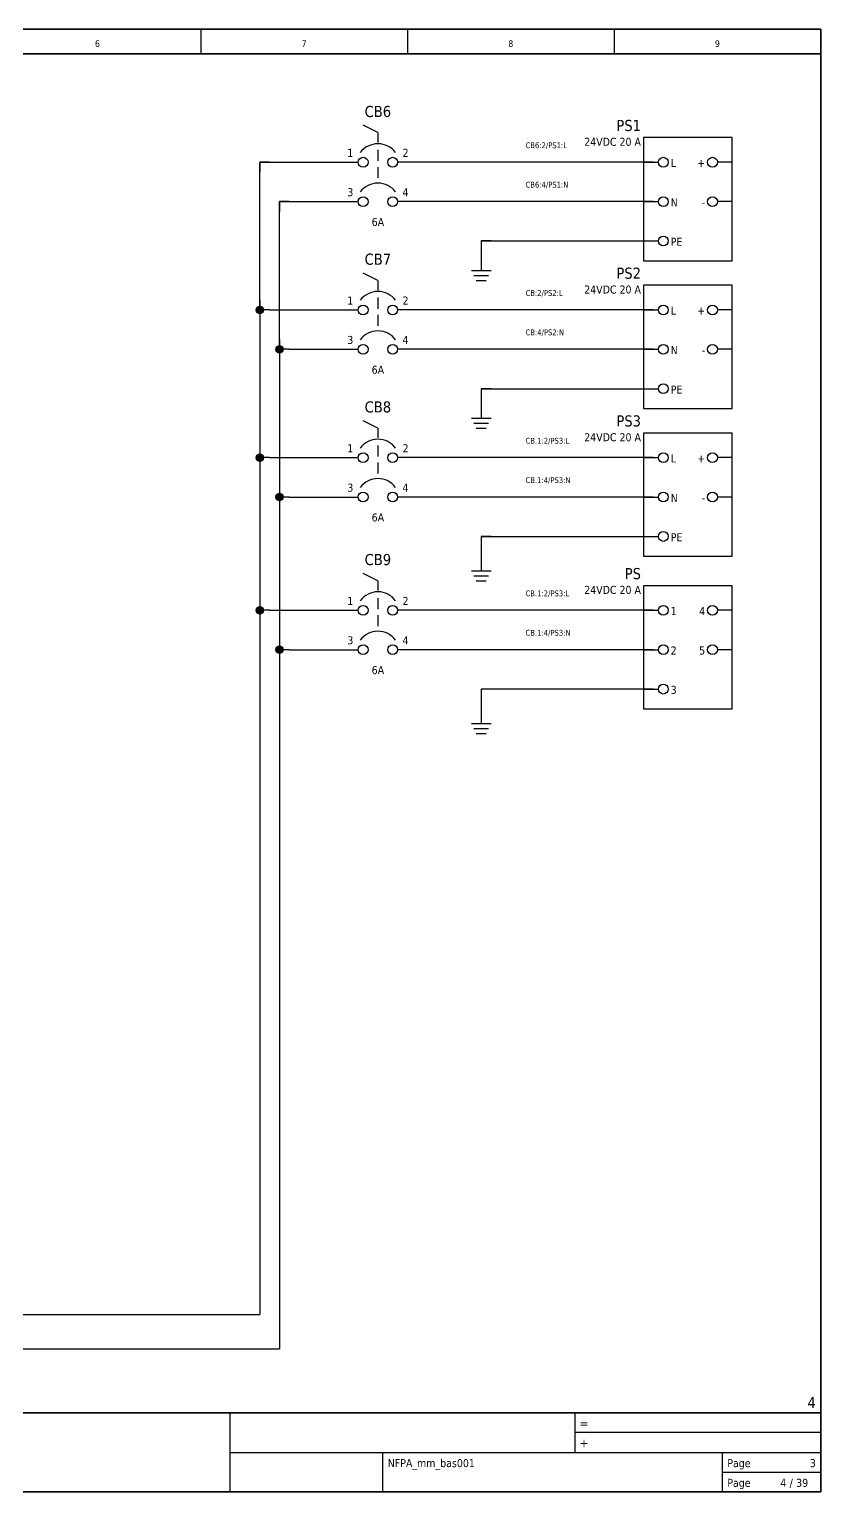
# Model space of a CAD drawing. Header units: millimetres. Extents: x 0 to 420, y 0 to 297.
# Drawn here: x 259.1 to 420, y 0 to 297 of the extents above; entities that cross this region are included whole.
import ezdxf
from ezdxf.enums import TextEntityAlignment as Align

# ---------------------------------------------------------------- set-up
doc = ezdxf.new("R2010")
doc.units = ezdxf.units.MM
for name, color, linetype, lineweight in [('EPLAN201', 7, 'Continuous', 35), ('EPLAN300', 5, 'Continuous', 25), ('EPLAN302', 5, 'Continuous', 25), ('EPLAN305', 5, 'Continuous', 25), ('EPLAN311', 7, 'Continuous', 25), ('EPLAN400', 5, 'Continuous', 35), ('EPLAN405', 7, 'Continuous', 25), ('EPLAN420', 7, 'Continuous', 35), ('EPLAN421', 5, 'Continuous', 35), ('EPLAN440', 73, 'Continuous', 35), ('EPLAN451', 7, 'Continuous', 35), ('EPLAN452', 7, 'Continuous', 35), ('EPLAN453', 7, 'Continuous', 35), ('EPLAN500', 7, 'Continuous', 35), ('EPLAN501', 7, 'Continuous', 35), ('EPLAN502', 7, 'Continuous', 35), ('EPLAN503', 7, 'Continuous', 35), ('EPLAN504', 7, 'Continuous', 35), ('EPLAN512', 3, 'Continuous', 35), ('EPLAN542', 1, 'Continuous', 25)]:
    doc.layers.add(name, color=color, linetype=linetype, lineweight=lineweight)
doc.styles.add('Tahoma', font='')
doc.styles.get('Tahoma').set_extended_font_data('Tahoma')

# ---------------------------------------------------------------- blocks, each defined once
blk = doc.blocks.new('EPLFRAME')
at = {"layer": 'EPLAN201', "linetype": 'Continuous', "lineweight": 25, "ltscale": 4}
for p, q in [((294, 297), (294, 292)), ((336, 297), (336, 292)), ((378, 297), (378, 292)), ((300, 0), (300, 16)), ((370, 16), (370, 8)), ((420, 12), (370, 12)), ((300, 8), (420, 8)), ((331, 0), (331, 8)), ((400, 0), (400, 8)), ((400, 4), (420, 4))]:
    blk.add_line(p, q, dxfattribs=at)
at = {"layer": 'EPLAN201', "linetype": 'Continuous', "lineweight": 35, "ltscale": 4}
for p, q in [((0, 292), (420, 292)), ((0, 16), (420, 16))]:
    blk.add_line(p, q, dxfattribs=at)
blk.add_lwpolyline([(0, 0), (420, 0), (420, 297), (0, 297)], close=True, dxfattribs=at)
at = {"layer": 'EPLAN201', "color": 7, "style": 'Tahoma'}
for s, height, p in [('=', 1.81, (371, 13)), ('+', 1.81, (371, 9)), ('Page', 1.625, (401, 5)), ('Page', 1.625, (401, 1))]:
    blk.add_text(s, height=height, dxfattribs=at).set_placement(p)
blk.add_text('/', height=1.63, dxfattribs=at).set_placement((414, 1), align=Align.CENTER)
at = {"layer": 'EPLAN451', "color": 7, "style": 'Tahoma'}
for tag, p, height in [('14_10014', (101, 12), 2.26), ('14_10015', (185, 12), 2.26), ('14_10011', (101, 5), 2.26), ('14_10013', (332, 5), 1.63), ('14_10151', (73, 1), 1.63), ('14_10300', (415, 1), 1.63)]:
    blk.add_attdef(tag, p, '', height=height, dxfattribs=at)
blk.add_attdef('4_25020', text='', height=1.63, dxfattribs=at).set_placement((413, 1), align=Align.RIGHT)
at = {"layer": 'EPLAN452', "color": 7, "style": 'Tahoma'}
for tag, p, height in [('4_11041', (1, 17), 2.26), ('4_11071[1]', (1, 13), 1.63), ('4_11074[1]', (21, 13), 1.63), ('4_11070[1]', (41, 13), 1.63), ('4_11024', (73, 13), 1.63), ('4_11011', (231, 12), 2.26), ('4_11030', (301, 12), 2.26), ('4_20132_1001', (374, 13), 1.63), ('4_11071[2]', (1, 9), 1.63), ('4_11074[2]', (21, 9), 1.63), ('4_11070[2]', (41, 9), 1.63), ('4_11022', (73, 9), 1.63), ('4_20134_1001', (374, 9), 1.63), ('4_11071[3]', (1, 5), 1.63), ('4_11074[3]', (21, 5), 1.63), ('4_11070[3]', (41, 5), 1.63), ('4_11080', (73, 5), 1.63), ('4_11059', (301, 5), 1.63)]:
    blk.add_attdef(tag, p, '', height=height, dxfattribs=at)
for tag, height, p in [('4_11040', 2.26, (419, 17)), ('4_11000', 1.63, (419, 5)), ('4_11085', 1.63, (141, 1)), ('4_11086', 1.63, (183, 1))]:
    blk.add_attdef(tag, text='', height=height, dxfattribs=at).set_placement(p, align=Align.RIGHT)
at = {"layer": 'EPLAN453', "color": 7, "style": 'Tahoma'}
for tag, p in [('53_19005_1', (21, 293)), ('53_19005', (63, 293)), ('53_19005_8', (105, 293)), ('53_19005_6', (147, 293)), ('53_19005_7', (189, 293)), ('53_19005_9', (231, 293)), ('53_19005_3', (273, 293)), ('53_19005_2', (315, 293)), ('53_19005_4', (357, 293)), ('53_19005_5', (399, 293))]:
    blk.add_attdef(tag, text='', height=1.35, dxfattribs=at).set_placement(p, align=Align.BOTTOM_CENTER)
blk = doc.blocks.new('EPLSYM_LibrarySPECIAL_Symbol17_Variant1_Placement1')
at = {"layer": 'EPLAN302', "lineweight": 25, "ltscale": 4}
blk.add_line((-4, 0), (-1, 0), dxfattribs=at)
blk.add_circle((0, 0), 1, dxfattribs=at)
at = {"layer": 'EPLAN420', "color": 7, "style": 'Tahoma'}
blk.add_attdef('17_20036', text='', height=1.6254, dxfattribs=at).set_placement((1.5, -0.16254), align=Align.MIDDLE_LEFT)
blk = doc.blocks.new('EPLSYM_LibrarySPECIAL_Symbol0_Variant0_Placement1')
at = {"layer": 'EPLAN305', "lineweight": 25, "ltscale": 4}
blk.add_lwpolyline([(0, -25), (18, -25), (18, 0), (0, 0)], close=True, dxfattribs=at)
at = {"layer": 'EPLAN400', "color": 5, "style": 'Tahoma'}
blk.add_attdef('17_20010', text='', height=2.2575, dxfattribs=at).set_placement((-1.5, -0.9515), align=Align.TOP_RIGHT)
at = {"layer": 'EPLAN440', "color": 73, "style": 'Tahoma'}
blk.add_attdef('17_20300', text='', height=1.6254, dxfattribs=at).set_placement((-1.5, -4.57508), align=Align.TOP_RIGHT)
at = {"layer": 'EPLAN500', "color": 7, "style": 'Tahoma'}
blk.add_attdef('17_20027', text='', height=1.6254, dxfattribs=at).set_placement((-1.5, -7.27508), align=Align.TOP_RIGHT)
at = {"layer": 'EPLAN501', "color": 7, "style": 'Tahoma'}
blk.add_attdef('17_20011', text='', height=1.6254, dxfattribs=at).set_placement((-1.5, -12.67508), align=Align.TOP_RIGHT)
at = {"layer": 'EPLAN502', "color": 7, "style": 'Tahoma'}
blk.add_attdef('17_20025', text='', height=1.6254, dxfattribs=at).set_placement((-1.5, -15.37508), align=Align.TOP_RIGHT)
at = {"layer": 'EPLAN503', "color": 7, "style": 'Tahoma'}
blk.add_attdef('17_20024', text='', height=1.6254, dxfattribs=at).set_placement((-1.5, -18.07508), align=Align.TOP_RIGHT)
at = {"layer": 'EPLAN504', "color": 7, "style": 'Tahoma'}
blk.add_attdef('17_20901[1]', text='', height=1.6254, dxfattribs=at).set_placement((-1.5, -9.97508), align=Align.TOP_RIGHT)
blk = doc.blocks.new('EPLSYM_LibrarySPECIAL_Symbol17_Variant3_Placement1')
at = {"layer": 'EPLAN302', "lineweight": 25, "ltscale": 4}
blk.add_line((4, 0), (1, 0), dxfattribs=at)
blk.add_circle((0, 0), 1, dxfattribs=at)
at = {"layer": 'EPLAN420', "color": 7, "style": 'Tahoma'}
blk.add_attdef('17_20036', text='', height=1.6254, dxfattribs=at).set_placement((-1.5, -0.16254), align=Align.MIDDLE_RIGHT)
at = {"layer": 'EPLAN421', "color": 5, "style": 'Tahoma'}
blk.add_attdef('17_20039', text='', height=1.1739, dxfattribs=at).set_placement((3, 1), align=Align.BOTTOM_RIGHT)
blk = doc.blocks.new('EPLSYM_LibrarySPECIAL_Symbol0_Variant0_Placement1_1')
at = {"layer": 'EPLAN305', "lineweight": 25, "ltscale": 4}
blk.add_lwpolyline([(0, -25), (18, -25), (18, 0), (0, 0)], close=True, dxfattribs=at)
at = {"layer": 'EPLAN400', "color": 5, "style": 'Tahoma'}
blk.add_attdef('17_20010', text='', height=2.2575, dxfattribs=at).set_placement((-1.5, -0.9515), align=Align.TOP_RIGHT)
at = {"layer": 'EPLAN440', "color": 73, "style": 'Tahoma'}
blk.add_attdef('17_20300', text='', height=1.6254, dxfattribs=at).set_placement((-1.5, -4.57508), align=Align.TOP_RIGHT)
at = {"layer": 'EPLAN500', "color": 7, "style": 'Tahoma'}
blk.add_attdef('17_20027', text='', height=1.6254, dxfattribs=at).set_placement((-1.5, -7.27508), align=Align.TOP_RIGHT)
at = {"layer": 'EPLAN501', "color": 7, "style": 'Tahoma'}
blk.add_attdef('17_20011', text='', height=1.6254, dxfattribs=at).set_placement((-1.5, -12.67508), align=Align.TOP_RIGHT)
at = {"layer": 'EPLAN502', "color": 7, "style": 'Tahoma'}
blk.add_attdef('17_20025', text='', height=1.6254, dxfattribs=at).set_placement((-1.5, -15.37508), align=Align.TOP_RIGHT)
at = {"layer": 'EPLAN503', "color": 7, "style": 'Tahoma'}
blk.add_attdef('17_20024', text='', height=1.6254, dxfattribs=at).set_placement((-1.5, -18.07508), align=Align.TOP_RIGHT)
at = {"layer": 'EPLAN504', "color": 7, "style": 'Tahoma'}
blk.add_attdef('17_20901[1]', text='', height=1.6254, dxfattribs=at).set_placement((-1.5, -9.97508), align=Align.TOP_RIGHT)
blk = doc.blocks.new('EPLSYM_LibrarySPECIAL_Symbol0_Variant0_Placement1_2')
at = {"layer": 'EPLAN305', "lineweight": 25, "ltscale": 4}
blk.add_lwpolyline([(0, -25), (18, -25), (18, 0), (0, 0)], close=True, dxfattribs=at)
at = {"layer": 'EPLAN400', "color": 5, "style": 'Tahoma'}
blk.add_attdef('17_20010', text='', height=2.2575, dxfattribs=at).set_placement((-1.5, -0.9515), align=Align.TOP_RIGHT)
at = {"layer": 'EPLAN440', "color": 73, "style": 'Tahoma'}
blk.add_attdef('17_20300', text='', height=1.6254, dxfattribs=at).set_placement((-1.5, -4.57508), align=Align.TOP_RIGHT)
at = {"layer": 'EPLAN500', "color": 7, "style": 'Tahoma'}
blk.add_attdef('17_20027', text='', height=1.6254, dxfattribs=at).set_placement((-1.5, -7.27508), align=Align.TOP_RIGHT)
at = {"layer": 'EPLAN501', "color": 7, "style": 'Tahoma'}
blk.add_attdef('17_20011', text='', height=1.6254, dxfattribs=at).set_placement((-1.5, -12.67508), align=Align.TOP_RIGHT)
at = {"layer": 'EPLAN502', "color": 7, "style": 'Tahoma'}
blk.add_attdef('17_20025', text='', height=1.6254, dxfattribs=at).set_placement((-1.5, -15.37508), align=Align.TOP_RIGHT)
at = {"layer": 'EPLAN503', "color": 7, "style": 'Tahoma'}
blk.add_attdef('17_20024', text='', height=1.6254, dxfattribs=at).set_placement((-1.5, -18.07508), align=Align.TOP_RIGHT)
at = {"layer": 'EPLAN504', "color": 7, "style": 'Tahoma'}
blk.add_attdef('17_20901[1]', text='', height=1.6254, dxfattribs=at).set_placement((-1.5, -9.97508), align=Align.TOP_RIGHT)
blk = doc.blocks.new('EPLSYM_LibrarySPECIAL_Symbol0_Variant0_Placement1_3')
at = {"layer": 'EPLAN305', "lineweight": 25, "ltscale": 4}
blk.add_lwpolyline([(0, -25), (18, -25), (18, 0), (0, 0)], close=True, dxfattribs=at)
at = {"layer": 'EPLAN400', "color": 5, "style": 'Tahoma'}
blk.add_attdef('17_20010', text='', height=2.2575, dxfattribs=at).set_placement((-1.5, -0.9515), align=Align.TOP_RIGHT)
at = {"layer": 'EPLAN440', "color": 73, "style": 'Tahoma'}
blk.add_attdef('17_20300', text='', height=1.6254, dxfattribs=at).set_placement((-1.5, -4.57508), align=Align.TOP_RIGHT)
at = {"layer": 'EPLAN500', "color": 7, "style": 'Tahoma'}
blk.add_attdef('17_20027', text='', height=1.6254, dxfattribs=at).set_placement((-1.5, -7.27508), align=Align.TOP_RIGHT)
at = {"layer": 'EPLAN501', "color": 7, "style": 'Tahoma'}
blk.add_attdef('17_20011', text='', height=1.6254, dxfattribs=at).set_placement((-1.5, -12.67508), align=Align.TOP_RIGHT)
at = {"layer": 'EPLAN502', "color": 7, "style": 'Tahoma'}
blk.add_attdef('17_20025', text='', height=1.6254, dxfattribs=at).set_placement((-1.5, -15.37508), align=Align.TOP_RIGHT)
at = {"layer": 'EPLAN503', "color": 7, "style": 'Tahoma'}
blk.add_attdef('17_20024', text='', height=1.6254, dxfattribs=at).set_placement((-1.5, -18.07508), align=Align.TOP_RIGHT)
at = {"layer": 'EPLAN504', "color": 7, "style": 'Tahoma'}
blk.add_attdef('17_20901[1]', text='', height=1.6254, dxfattribs=at).set_placement((-1.5, -9.97508), align=Align.TOP_RIGHT)
blk = doc.blocks.new('EPLSYM_LibraryNFPA_symbol_Symbol1339_Variant5_Placement1')
at = {"layer": 'EPLAN300', "lineweight": 25, "ltscale": 4}
for q in [(-3, 7.5), (0, 4)]:
    blk.add_line((0, 6), q, dxfattribs=at)
at = {"layer": 'EPLAN300', "linetype": 'Continuous', "lineweight": 25, "ltscale": 4}
for p, q in [((0, 2.5), (0, 0.25)), ((0, -1), (0, -3.2))]:
    blk.add_line(p, q, dxfattribs=at)
at = {"layer": 'EPLAN300', "lineweight": 25, "ltscale": 4}
for centre in [(-3, 0), (3, 0), (-3, -8), (3, -8)]:
    blk.add_circle(centre, 1, dxfattribs=at)
for centre in [(0, -0.75), (0, -8.75)]:
    blk.add_arc(centre, 4.5, 37, 143, dxfattribs=at)
at = {"layer": 'EPLAN400', "color": 5, "style": 'Tahoma'}
blk.add_attdef('17_20010', text='', height=2.26, dxfattribs=at).set_placement((0, 8.5), align=Align.BOTTOM_CENTER)
at = {"layer": 'EPLAN420', "color": 7, "style": 'Tahoma'}
for tag, p in [('17_20028[1]', (-5, 0.6)), ('17_20028[3]', (-5, -7.4))]:
    blk.add_attdef(tag, text='', height=1.63, dxfattribs=at).set_placement(p, align=Align.BOTTOM_RIGHT)
for tag, p in [('17_20028[2]', (5, 0.6)), ('17_20028[4]', (5, -7.4))]:
    blk.add_attdef(tag, text='', height=1.63, dxfattribs=at).set_placement(p, align=Align.BOTTOM_LEFT)
at = {"layer": 'EPLAN421', "color": 5, "style": 'Tahoma'}
for tag, p in [('17_20029[1]', (-5, -0.63)), ('17_20029[3]', (-5, -8.63))]:
    blk.add_attdef(tag, text='', height=1.17, dxfattribs=at).set_placement(p, align=Align.TOP_RIGHT)
for tag, p in [('17_20029[2]', (5, -0.63)), ('17_20029[4]', (5, -8.63))]:
    blk.add_attdef(tag, text='', height=1.17, dxfattribs=at).set_placement(p, align=Align.TOP_LEFT)
at = {"layer": 'EPLAN440', "color": 73, "style": 'Tahoma'}
blk.add_attdef('17_20300', text='', height=1.63, dxfattribs=at).set_placement((0, -22.13), align=Align.TOP_CENTER)
at = {"layer": 'EPLAN500', "color": 7, "style": 'Tahoma'}
blk.add_attdef('17_20027', text='', height=1.63, dxfattribs=at).set_placement((0, -11.33), align=Align.TOP_CENTER)
at = {"layer": 'EPLAN501', "color": 7, "style": 'Tahoma'}
blk.add_attdef('17_20011', text='', height=1.63, dxfattribs=at).set_placement((0, 12.25), align=Align.BOTTOM_CENTER)
at = {"layer": 'EPLAN502', "color": 7, "style": 'Tahoma'}
blk.add_attdef('17_20025', text='', height=1.63, dxfattribs=at).set_placement((0, -16.73), align=Align.TOP_CENTER)
at = {"layer": 'EPLAN503', "color": 7, "style": 'Tahoma'}
blk.add_attdef('17_20024', text='', height=1.63, dxfattribs=at).set_placement((0, -14.03), align=Align.TOP_CENTER)
at = {"layer": 'EPLAN504', "color": 7, "style": 'Tahoma'}
blk.add_attdef('17_20901[1]', text='', height=1.63, dxfattribs=at).set_placement((0, -19.43), align=Align.TOP_CENTER)
at = {"layer": 'EPLAN512', "color": 3, "style": 'Tahoma'}
blk.add_attdef('17_20201[1]', text='', height=1.63, dxfattribs=at).set_placement((0, -24.83), align=Align.TOP_CENTER)
blk = doc.blocks.new('EPLSYM_LibraryNFPA_symbol_Symbol300_Variant0_Placement1')
at = {"layer": 'EPLAN300', "linetype": 'Continuous', "lineweight": 25, "ltscale": 4}
for p, q in [((-2, 0), (2, 0)), ((0, 2), (0, 0)), ((-1.5, -1), (1.5, -1)), ((-1, -2), (1, -2))]:
    blk.add_line(p, q, dxfattribs=at)
at = {"layer": 'EPLAN400', "color": 5, "style": 'Tahoma'}
blk.add_attdef('17_20010', text='', height=2.2575, dxfattribs=at).set_placement((-4, -1.22575), align=Align.MIDDLE_RIGHT)
at = {"layer": 'EPLAN420', "color": 7, "style": 'Tahoma'}
blk.add_attdef('17_20028[1]', text='', height=1.6254, dxfattribs=at).set_placement((0.6, 1.5), align=Align.BOTTOM_LEFT)
at = {"layer": 'EPLAN421', "color": 5, "style": 'Tahoma'}
blk.add_attdef('17_20029[1]', text='', height=1.1739, dxfattribs=at).set_placement((0.6, 4.2), align=Align.BOTTOM_LEFT)
at = {"layer": 'EPLAN440', "color": 73, "style": 'Tahoma'}
blk.add_attdef('17_20300', text='', height=1.6254, dxfattribs=at).set_placement((-4, -4.38754), align=Align.MIDDLE_RIGHT)
at = {"layer": 'EPLAN500', "color": 7, "style": 'Tahoma'}
blk.add_attdef('17_20027', text='', height=1.6254, dxfattribs=at).set_placement((-4, -7.08754), align=Align.MIDDLE_RIGHT)
at = {"layer": 'EPLAN501', "color": 7, "style": 'Tahoma'}
blk.add_attdef('17_20011', text='', height=1.6254, dxfattribs=at).set_placement((-4, -12.48754), align=Align.MIDDLE_RIGHT)
at = {"layer": 'EPLAN502', "color": 7, "style": 'Tahoma'}
blk.add_attdef('17_20025', text='', height=1.6254, dxfattribs=at).set_placement((-4, -15.18754), align=Align.MIDDLE_RIGHT)
at = {"layer": 'EPLAN503', "color": 7, "style": 'Tahoma'}
blk.add_attdef('17_20024', text='', height=1.6254, dxfattribs=at).set_placement((-4, -17.88754), align=Align.MIDDLE_RIGHT)
at = {"layer": 'EPLAN504', "color": 7, "style": 'Tahoma'}
blk.add_attdef('17_20901[1]', text='', height=1.6254, dxfattribs=at).set_placement((-4, -9.78754), align=Align.MIDDLE_RIGHT)
at = {"layer": 'EPLAN512', "color": 3, "style": 'Tahoma'}
blk.add_attdef('17_20201[1]', text='', height=1.6254, dxfattribs=at).set_placement((-4, -20.58754), align=Align.MIDDLE_RIGHT)
blk = doc.blocks.new('EPLSYM_LibrarySPECIAL_Symbol308_Variant0_Placement0')
at = {"layer": 'EPLAN405', "color": 7, "style": 'Tahoma'}
for tag, p in [('17_31011', (1.5, 6.35)), ('17_31002', (1.5, 0.5))]:
    blk.add_attdef(tag, text='', height=1.17, dxfattribs=at).set_placement(p, align=Align.BOTTOM_LEFT)
for tag, p in [('17_31004', (1.5, 4.4)), ('17_31003', (1.5, 2.45))]:
    blk.add_attdef(tag, p, '', height=1.17, dxfattribs=at)

msp = doc.modelspace()

# ---------------------------------------------------------------- hatches: boundary and pattern name
at = {"layer": 'EPLAN311', "linetype": 'Continuous', "lineweight": 25, "ltscale": 4}
h = msp.add_hatch(color=7, dxfattribs=at)
edge = h.paths.add_edge_path(flags=0)
edge.add_arc((306, 240), 0.75, 0, 360)
h = msp.add_hatch(color=7, dxfattribs=at)
edge = h.paths.add_edge_path(flags=0)
edge.add_arc((310, 232), 0.75, 0, 360)
h = msp.add_hatch(color=7, dxfattribs=at)
edge = h.paths.add_edge_path(flags=0)
edge.add_arc((306, 210), 0.75, 0, 360)
h = msp.add_hatch(color=7, dxfattribs=at)
edge = h.paths.add_edge_path(flags=0)
edge.add_arc((310, 202), 0.75, 0, 360)
h = msp.add_hatch(color=7, dxfattribs=at)
edge = h.paths.add_edge_path(flags=0)
edge.add_arc((306, 179), 0.75, 0, 360)
h = msp.add_hatch(color=7, dxfattribs=at)
edge = h.paths.add_edge_path(flags=0)
edge.add_arc((310, 171), 0.75, 0, 360)

# ---------------------------------------------------------------- linework, layer by layer
at = {"layer": 'EPLAN311', "color": 7, "ltscale": 4}
for p, q in [((306, 240), (306, 270)), ((306, 270), (326, 270)), ((310, 232), (310, 262)), ((310, 262), (326, 262)), ((306, 240), (306, 210)), ((308, 240), (326, 240)), ((310, 232), (310, 202)), ((312, 232), (326, 232)), ((306, 210), (306, 179)), ((308, 210), (326, 210)), ((310, 202), (310, 171)), ((312, 202), (326, 202)), ((306, 179), (306, 36)), ((308, 179), (326, 179)), ((310, 171), (310, 29)), ((312, 171), (326, 171)), ((140, 36), (306, 36)), ((144, 29), (310, 29))]:
    msp.add_line(p, q, dxfattribs=at)
at = {"layer": 'EPLAN311', "color": 7, "linetype": 'Continuous', "lineweight": 25, "ltscale": 4}
for p, q in [((308, 270), (306, 270)), ((306, 270), (306, 268)), ((312, 262), (310, 262)), ((310, 262), (310, 260)), ((306, 242), (306, 238)), ((308, 240), (306, 240)), ((310, 234), (310, 230)), ((312, 232), (310, 232)), ((306, 212), (306, 208)), ((308, 210), (306, 210)), ((310, 204), (310, 200)), ((312, 202), (310, 202)), ((306, 181), (306, 177)), ((308, 179), (306, 179)), ((310, 173), (310, 169)), ((312, 171), (310, 171)), ((304, 36), (306, 36)), ((306, 38), (306, 36)), ((310, 31), (310, 29)), ((308, 29), (310, 29))]:
    msp.add_line(p, q, dxfattribs=at)
at = {"layer": 'EPLAN311', "ltscale": 4}
for p, q in [((386, 270), (334, 270)), ((386, 262), (334, 262)), ((386, 240), (334, 240)), ((386, 232), (334, 232)), ((386, 210), (334, 210)), ((386, 202), (334, 202)), ((386, 179), (334, 179)), ((386, 171), (334, 171))]:
    msp.add_line(p, q, dxfattribs=at)
at = {"layer": 'EPLAN311', "color": 1, "linetype": 'Continuous', "lineweight": 25, "ltscale": 4}
for p, q in [((353, 254), (351, 254)), ((351, 254), (351, 252)), ((353, 224), (351, 224)), ((351, 224), (351, 222)), ((353, 194), (351, 194)), ((351, 194), (351, 192)), ((353, 163), (351, 163)), ((351, 163), (351, 161))]:
    msp.add_line(p, q, dxfattribs=at)
at = {"layer": 'EPLAN311', "color": 7, "linetype": 'Continuous', "lineweight": 25, "ltscale": 4}
for centre in [(306, 240), (310, 232), (306, 210), (310, 202), (306, 179), (310, 171)]:
    msp.add_circle(centre, 0.75, dxfattribs=at)
at = {"layer": 'EPLAN542', "ltscale": 4}
for p, q in [((351, 254), (386, 254)), ((351, 254), (351, 250)), ((351, 224), (386, 224)), ((351, 224), (351, 220)), ((351, 194), (386, 194)), ((351, 194), (351, 189)), ((386, 163), (351, 163)), ((351, 163), (351, 158))]:
    msp.add_line(p, q, dxfattribs=at)

# ---------------------------------------------------------------- block references
ref = msp.add_blockref('EPLFRAME', (0, 0))
ref.add_attrib('14_10013', 'NFPA_mm_bas001', (332, 5), dxfattribs={"layer": 'EPLAN451', "color": 7, "height": 1.6254, "style": 'Tahoma'})
ref.add_attrib('53_19005_2', '7', dxfattribs={"layer": 'EPLAN453', "color": 7, "height": 1.35, "style": 'Tahoma'}).set_placement((315, 293), align=Align.BOTTOM_CENTER)
ref.add_attrib('53_19005_3', '6', dxfattribs={"layer": 'EPLAN453', "color": 7, "height": 1.35, "style": 'Tahoma'}).set_placement((273, 293), align=Align.BOTTOM_CENTER)
ref.add_attrib('53_19005_4', '8', dxfattribs={"layer": 'EPLAN453', "color": 7, "height": 1.35, "style": 'Tahoma'}).set_placement((357, 293), align=Align.BOTTOM_CENTER)
ref.add_attrib('53_19005_5', '9', dxfattribs={"layer": 'EPLAN453', "color": 7, "height": 1.35, "style": 'Tahoma'}).set_placement((399, 293), align=Align.BOTTOM_CENTER)
ref.add_attrib('14_10300', '39', (415, 1), dxfattribs={"layer": 'EPLAN451', "color": 7, "height": 1.625, "style": 'Tahoma'})
ref.add_attrib('4_11040', '4', dxfattribs={"layer": 'EPLAN452', "color": 7, "height": 2.26, "style": 'Tahoma'}).set_placement((419, 17), align=Align.RIGHT)
ref.add_attrib('4_11000', '3', dxfattribs={"layer": 'EPLAN452', "color": 7, "height": 1.63, "style": 'Tahoma'}).set_placement((419, 5), align=Align.RIGHT)
ref.add_attrib('4_25020', '4', dxfattribs={"layer": 'EPLAN451', "color": 7, "height": 1.63, "style": 'Tahoma'}).set_placement((413, 1), align=Align.RIGHT)
ref = msp.add_blockref('EPLSYM_LibraryNFPA_symbol_Symbol1339_Variant5_Placement1', (330, 270))
ref.add_attrib('17_20028[1]', '1', dxfattribs={"layer": 'EPLAN420', "color": 7, "height": 1.63, "style": 'Tahoma'}).set_placement((325, 270.6), align=Align.BOTTOM_RIGHT)
ref.add_attrib('17_20028[2]', '2', dxfattribs={"layer": 'EPLAN420', "color": 7, "height": 1.63, "style": 'Tahoma'}).set_placement((335, 270.6), align=Align.BOTTOM_LEFT)
ref.add_attrib('17_20028[3]', '3', dxfattribs={"layer": 'EPLAN420', "color": 7, "height": 1.63, "style": 'Tahoma'}).set_placement((325, 262.6), align=Align.BOTTOM_RIGHT)
ref.add_attrib('17_20028[4]', '4', dxfattribs={"layer": 'EPLAN420', "color": 7, "height": 1.63, "style": 'Tahoma'}).set_placement((335, 262.6), align=Align.BOTTOM_LEFT)
ref.add_attrib('17_20010', 'CB6', dxfattribs={"layer": 'EPLAN400', "color": 5, "height": 2.257, "style": 'Tahoma'}).set_placement((330, 278.5), align=Align.BOTTOM_CENTER)
ref.add_attrib('17_20027', '6A', dxfattribs={"layer": 'EPLAN500', "color": 7, "height": 1.625, "style": 'Tahoma'}).set_placement((330, 258.67), align=Align.TOP_CENTER)
ref = msp.add_blockref('EPLSYM_LibrarySPECIAL_Symbol0_Variant0_Placement1', (384, 275))
ref.add_attrib('17_20010', 'PS1', dxfattribs={"layer": 'EPLAN400', "color": 5, "height": 2.257, "style": 'Tahoma'}).set_placement((383.46, 278.59), align=Align.TOP_RIGHT)
ref.add_attrib('17_20027', '24VDC 20 A', dxfattribs={"layer": 'EPLAN500', "color": 7, "height": 1.625, "style": 'Tahoma'}).set_placement((383.46, 274.96), align=Align.TOP_RIGHT)
ref = msp.add_blockref('EPLSYM_LibrarySPECIAL_Symbol308_Variant0_Placement0', (360, 270))
ref.add_attrib('17_31011', 'CB6:2/PS1:L', dxfattribs={"layer": 'EPLAN405', "color": 7, "height": 1.1739, "style": 'Tahoma'}).set_placement((360, 272.5), align=Align.BOTTOM_LEFT)
for p, values in [((388, 270), {'17_20036': 'L'}), ((388, 262), {'17_20036': 'N'}), ((388, 254), {'17_20036': 'PE'}), ((388, 240), {'17_20036': 'L'}), ((388, 232), {'17_20036': 'N'}), ((388, 224), {'17_20036': 'PE'}), ((388, 210), {'17_20036': 'L'}), ((388, 202), {'17_20036': 'N'}), ((388, 194), {'17_20036': 'PE'}), ((388, 179), {'17_20036': '1'}), ((388, 171), {'17_20036': '2'}), ((388, 163), {'17_20036': '3'})]:
    msp.add_blockref('EPLSYM_LibrarySPECIAL_Symbol17_Variant1_Placement1', p).add_auto_attribs(values)
ref = msp.add_blockref('EPLSYM_LibrarySPECIAL_Symbol17_Variant3_Placement1', (398, 270))
ref.add_attrib('17_20036', '+', dxfattribs={"layer": 'EPLAN420', "color": 7, "height": 1.63, "style": 'Tahoma'}).set_placement((396.5, 269.84), align=Align.MIDDLE_RIGHT)
ref = msp.add_blockref('EPLSYM_LibrarySPECIAL_Symbol308_Variant0_Placement0', (360, 262))
ref.add_attrib('17_31011', 'CB6:4/PS1:N', dxfattribs={"layer": 'EPLAN405', "color": 7, "height": 1.1739, "style": 'Tahoma'}).set_placement((360, 264.5), align=Align.BOTTOM_LEFT)
ref = msp.add_blockref('EPLSYM_LibrarySPECIAL_Symbol17_Variant3_Placement1', (398, 262))
ref.add_attrib('17_20036', '-', dxfattribs={"layer": 'EPLAN420', "color": 7, "height": 1.63, "style": 'Tahoma'}).set_placement((396.5, 261.84), align=Align.MIDDLE_RIGHT)
ref = msp.add_blockref('EPLSYM_LibraryNFPA_symbol_Symbol1339_Variant5_Placement1', (330, 240))
ref.add_attrib('17_20028[1]', '1', dxfattribs={"layer": 'EPLAN420', "color": 7, "height": 1.63, "style": 'Tahoma'}).set_placement((325, 240.6), align=Align.BOTTOM_RIGHT)
ref.add_attrib('17_20028[2]', '2', dxfattribs={"layer": 'EPLAN420', "color": 7, "height": 1.63, "style": 'Tahoma'}).set_placement((335, 240.6), align=Align.BOTTOM_LEFT)
ref.add_attrib('17_20028[3]', '3', dxfattribs={"layer": 'EPLAN420', "color": 7, "height": 1.63, "style": 'Tahoma'}).set_placement((325, 232.6), align=Align.BOTTOM_RIGHT)
ref.add_attrib('17_20028[4]', '4', dxfattribs={"layer": 'EPLAN420', "color": 7, "height": 1.63, "style": 'Tahoma'}).set_placement((335, 232.6), align=Align.BOTTOM_LEFT)
ref.add_attrib('17_20010', 'CB7', dxfattribs={"layer": 'EPLAN400', "color": 5, "height": 2.257, "style": 'Tahoma'}).set_placement((330, 248.5), align=Align.BOTTOM_CENTER)
ref.add_attrib('17_20027', '6A', dxfattribs={"layer": 'EPLAN500', "color": 7, "height": 1.625, "style": 'Tahoma'}).set_placement((330, 228.67), align=Align.TOP_CENTER)
for p in [(351, 248), (351, 218), (351, 187), (351, 156)]:
    msp.add_blockref('EPLSYM_LibraryNFPA_symbol_Symbol300_Variant0_Placement1', p)
ref = msp.add_blockref('EPLSYM_LibrarySPECIAL_Symbol0_Variant0_Placement1_1', (384, 245))
ref.add_attrib('17_20010', 'PS2', dxfattribs={"layer": 'EPLAN400', "color": 5, "height": 2.257, "style": 'Tahoma'}).set_placement((383.46, 248.59), align=Align.TOP_RIGHT)
ref.add_attrib('17_20027', '24VDC 20 A', dxfattribs={"layer": 'EPLAN500', "color": 7, "height": 1.625, "style": 'Tahoma'}).set_placement((383.46, 244.96), align=Align.TOP_RIGHT)
ref = msp.add_blockref('EPLSYM_LibrarySPECIAL_Symbol308_Variant0_Placement0', (360, 240))
ref.add_attrib('17_31011', 'CB:2/PS2:L', dxfattribs={"layer": 'EPLAN405', "color": 7, "height": 1.174, "style": 'Tahoma'}).set_placement((360, 242.5), align=Align.BOTTOM_LEFT)
ref = msp.add_blockref('EPLSYM_LibrarySPECIAL_Symbol17_Variant3_Placement1', (398, 240))
ref.add_attrib('17_20036', '+', dxfattribs={"layer": 'EPLAN420', "color": 7, "height": 1.63, "style": 'Tahoma'}).set_placement((396.5, 239.84), align=Align.MIDDLE_RIGHT)
ref = msp.add_blockref('EPLSYM_LibrarySPECIAL_Symbol308_Variant0_Placement0', (360, 232))
ref.add_attrib('17_31011', 'CB:4/PS2:N', dxfattribs={"layer": 'EPLAN405', "color": 7, "height": 1.174, "style": 'Tahoma'}).set_placement((360, 234.5), align=Align.BOTTOM_LEFT)
ref = msp.add_blockref('EPLSYM_LibrarySPECIAL_Symbol17_Variant3_Placement1', (398, 232))
ref.add_attrib('17_20036', '-', dxfattribs={"layer": 'EPLAN420', "color": 7, "height": 1.63, "style": 'Tahoma'}).set_placement((396.5, 231.84), align=Align.MIDDLE_RIGHT)
ref = msp.add_blockref('EPLSYM_LibraryNFPA_symbol_Symbol1339_Variant5_Placement1', (330, 210))
ref.add_attrib('17_20028[1]', '1', dxfattribs={"layer": 'EPLAN420', "color": 7, "height": 1.63, "style": 'Tahoma'}).set_placement((325, 210.6), align=Align.BOTTOM_RIGHT)
ref.add_attrib('17_20028[2]', '2', dxfattribs={"layer": 'EPLAN420', "color": 7, "height": 1.63, "style": 'Tahoma'}).set_placement((335, 210.6), align=Align.BOTTOM_LEFT)
ref.add_attrib('17_20028[3]', '3', dxfattribs={"layer": 'EPLAN420', "color": 7, "height": 1.63, "style": 'Tahoma'}).set_placement((325, 202.6), align=Align.BOTTOM_RIGHT)
ref.add_attrib('17_20028[4]', '4', dxfattribs={"layer": 'EPLAN420', "color": 7, "height": 1.63, "style": 'Tahoma'}).set_placement((335, 202.6), align=Align.BOTTOM_LEFT)
ref.add_attrib('17_20010', 'CB8', dxfattribs={"layer": 'EPLAN400', "color": 5, "height": 2.257, "style": 'Tahoma'}).set_placement((330, 218.5), align=Align.BOTTOM_CENTER)
ref.add_attrib('17_20027', '6A', dxfattribs={"layer": 'EPLAN500', "color": 7, "height": 1.625, "style": 'Tahoma'}).set_placement((330, 198.67), align=Align.TOP_CENTER)
ref = msp.add_blockref('EPLSYM_LibrarySPECIAL_Symbol0_Variant0_Placement1_2', (384, 215))
ref.add_attrib('17_20010', 'PS3', dxfattribs={"layer": 'EPLAN400', "color": 5, "height": 2.257, "style": 'Tahoma'}).set_placement((383.46, 218.59), align=Align.TOP_RIGHT)
ref.add_attrib('17_20027', '24VDC 20 A', dxfattribs={"layer": 'EPLAN500', "color": 7, "height": 1.625, "style": 'Tahoma'}).set_placement((383.46, 214.96), align=Align.TOP_RIGHT)
ref = msp.add_blockref('EPLSYM_LibrarySPECIAL_Symbol308_Variant0_Placement0', (360, 210))
ref.add_attrib('17_31011', 'CB.1:2/PS3:L', dxfattribs={"layer": 'EPLAN405', "color": 7, "height": 1.1739, "style": 'Tahoma'}).set_placement((360, 212.5), align=Align.BOTTOM_LEFT)
ref = msp.add_blockref('EPLSYM_LibrarySPECIAL_Symbol17_Variant3_Placement1', (398, 210))
ref.add_attrib('17_20036', '+', dxfattribs={"layer": 'EPLAN420', "color": 7, "height": 1.63, "style": 'Tahoma'}).set_placement((396.5, 209.84), align=Align.MIDDLE_RIGHT)
ref = msp.add_blockref('EPLSYM_LibrarySPECIAL_Symbol308_Variant0_Placement0', (360, 202))
ref.add_attrib('17_31011', 'CB.1:4/PS3:N', dxfattribs={"layer": 'EPLAN405', "color": 7, "height": 1.1739, "style": 'Tahoma'}).set_placement((360, 204.5), align=Align.BOTTOM_LEFT)
ref = msp.add_blockref('EPLSYM_LibrarySPECIAL_Symbol17_Variant3_Placement1', (398, 202))
ref.add_attrib('17_20036', '-', dxfattribs={"layer": 'EPLAN420', "color": 7, "height": 1.63, "style": 'Tahoma'}).set_placement((396.5, 201.84), align=Align.MIDDLE_RIGHT)
ref = msp.add_blockref('EPLSYM_LibraryNFPA_symbol_Symbol1339_Variant5_Placement1', (330, 179))
ref.add_attrib('17_20028[1]', '1', dxfattribs={"layer": 'EPLAN420', "color": 7, "height": 1.63, "style": 'Tahoma'}).set_placement((325, 179.6), align=Align.BOTTOM_RIGHT)
ref.add_attrib('17_20028[2]', '2', dxfattribs={"layer": 'EPLAN420', "color": 7, "height": 1.63, "style": 'Tahoma'}).set_placement((335, 179.6), align=Align.BOTTOM_LEFT)
ref.add_attrib('17_20028[3]', '3', dxfattribs={"layer": 'EPLAN420', "color": 7, "height": 1.63, "style": 'Tahoma'}).set_placement((325, 171.6), align=Align.BOTTOM_RIGHT)
ref.add_attrib('17_20028[4]', '4', dxfattribs={"layer": 'EPLAN420', "color": 7, "height": 1.63, "style": 'Tahoma'}).set_placement((335, 171.6), align=Align.BOTTOM_LEFT)
ref.add_attrib('17_20010', 'CB9', dxfattribs={"layer": 'EPLAN400', "color": 5, "height": 2.257, "style": 'Tahoma'}).set_placement((330, 187.5), align=Align.BOTTOM_CENTER)
ref.add_attrib('17_20027', '6A', dxfattribs={"layer": 'EPLAN500', "color": 7, "height": 1.625, "style": 'Tahoma'}).set_placement((330, 167.67), align=Align.TOP_CENTER)
ref = msp.add_blockref('EPLSYM_LibrarySPECIAL_Symbol0_Variant0_Placement1_3', (384, 184))
ref.add_attrib('17_20010', 'PS', dxfattribs={"layer": 'EPLAN400', "color": 5, "height": 2.257, "style": 'Tahoma'}).set_placement((383.46, 187.59), align=Align.TOP_RIGHT)
ref.add_attrib('17_20027', '24VDC 20 A', dxfattribs={"layer": 'EPLAN500', "color": 7, "height": 1.625, "style": 'Tahoma'}).set_placement((383.46, 183.96), align=Align.TOP_RIGHT)
ref = msp.add_blockref('EPLSYM_LibrarySPECIAL_Symbol308_Variant0_Placement0', (360, 179))
ref.add_attrib('17_31011', 'CB.1:2/PS3:L', dxfattribs={"layer": 'EPLAN405', "color": 7, "height": 1.1739, "style": 'Tahoma'}).set_placement((360, 181.5), align=Align.BOTTOM_LEFT)
ref = msp.add_blockref('EPLSYM_LibrarySPECIAL_Symbol17_Variant3_Placement1', (398, 179))
ref.add_attrib('17_20036', '4', dxfattribs={"layer": 'EPLAN420', "color": 7, "height": 1.63, "style": 'Tahoma'}).set_placement((396.5, 178.84), align=Align.MIDDLE_RIGHT)
ref = msp.add_blockref('EPLSYM_LibrarySPECIAL_Symbol308_Variant0_Placement0', (360, 171))
ref.add_attrib('17_31011', 'CB.1:4/PS3:N', dxfattribs={"layer": 'EPLAN405', "color": 7, "height": 1.1739, "style": 'Tahoma'}).set_placement((360, 173.5), align=Align.BOTTOM_LEFT)
ref = msp.add_blockref('EPLSYM_LibrarySPECIAL_Symbol17_Variant3_Placement1', (398, 171))
ref.add_attrib('17_20036', '5', dxfattribs={"layer": 'EPLAN420', "color": 7, "height": 1.63, "style": 'Tahoma'}).set_placement((396.5, 170.84), align=Align.MIDDLE_RIGHT)

doc.saveas('drawing.dxf')
